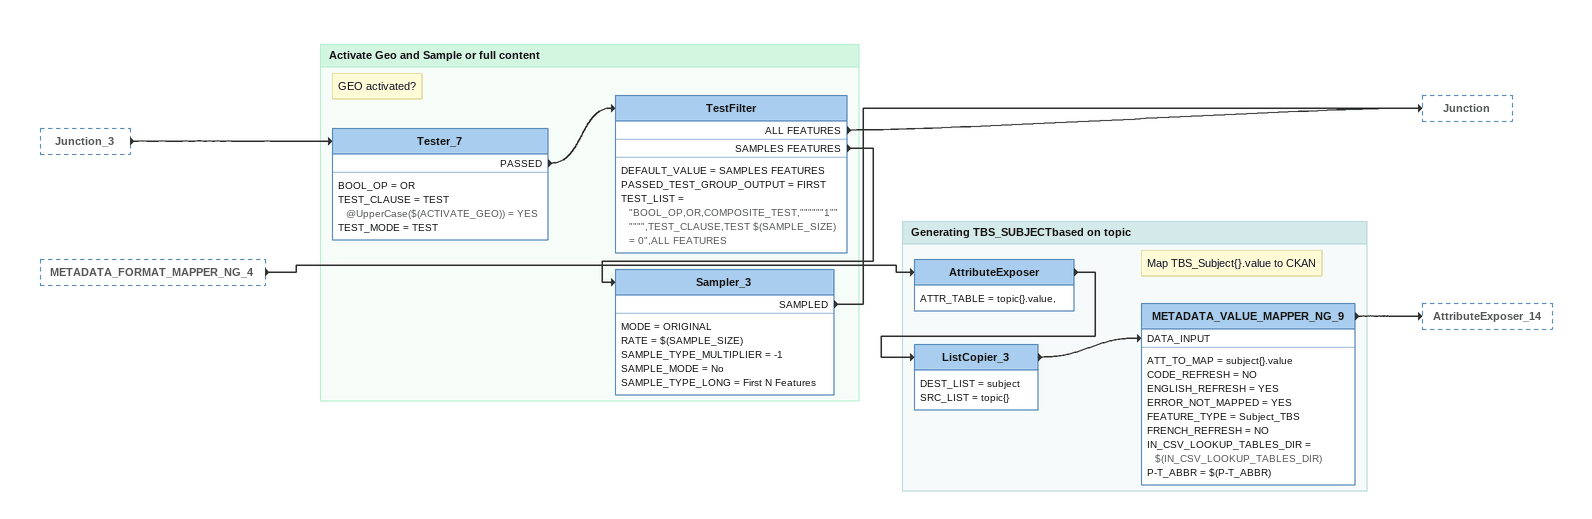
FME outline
Junction_3 [outside]
    -> Tester_7
METADATA_FORMAT_MAPPER_NG_4 [outside]
    -> AttributeExposer

Bookmark: Activate Geo and Sample or full content
Note: GEO activated?
Tester_7
    BOOL_OP = OR
    TEST_CLAUSE = TEST @UpperCase($(ACTIVATE_GEO)) = YES
    TEST_MODE = TEST
    PASSED -> TestFilter
TestFilter
    DEFAULT_VALUE = SAMPLES FEATURES
    PASSED_TEST_GROUP_OUTPUT = FIRST
    TEST_LIST = "BOOL_OP,OR,COMPOSITE_TEST,""""""1"""""",TEST_CLAUSE,TEST $(SAMPLE_SIZE) = 0",ALL FEATURES
    ALL FEATURES -> Junction
    SAMPLES FEATURES -> Sampler_3
Sampler_3
    MODE = ORIGINAL
    RATE = $(SAMPLE_SIZE)
    SAMPLE_TYPE_MULTIPLIER = -1
    SAMPLE_MODE = No
    SAMPLE_TYPE_LONG = First N Features
    SAMPLED -> Junction

Bookmark: Generating TBS_SUBJECTbased on topic
AttributeExposer
    ATTR_TABLE = topic{}.value,
    -> ListCopier_3
ListCopier_3
    DEST_LIST = subject
    SRC_LIST = topic{}
    -> METADATA_VALUE_MAPPER_NG_9 [DATA_INPUT]
Note: Map TBS_Subject{}.value to CKAN
METADATA_VALUE_MAPPER_NG_9
    ATT_TO_MAP = subject{}.value
    CODE_REFRESH = NO
    ENGLISH_REFRESH = YES
    ERROR_NOT_MAPPED = YES
    FEATURE_TYPE = Subject_TBS
    FRENCH_REFRESH = NO
    IN_CSV_LOOKUP_TABLES_DIR = $(IN_CSV_LOOKUP_TABLES_DIR)
    P-T_ABBR = $(P-T_ABBR)
    -> AttributeExposer_14
